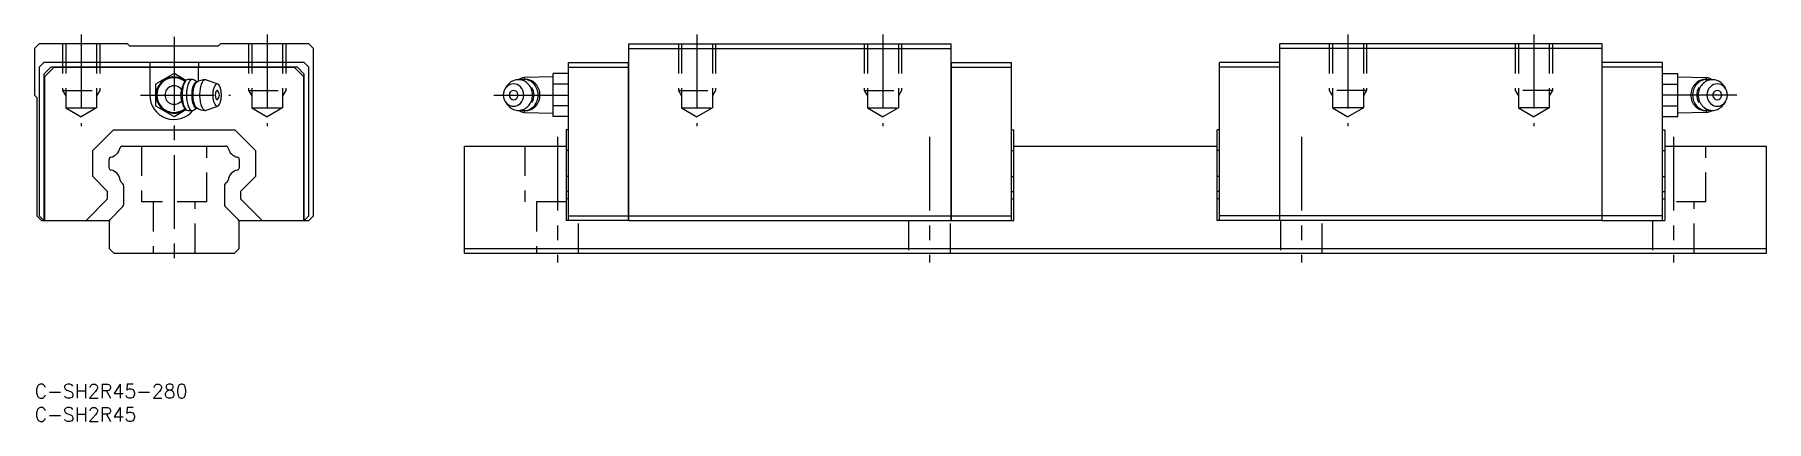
# Model space of a CAD drawing. Extents: x 0 to 372, y -8 to 75.
import ezdxf

# ---------------------------------------------------------------- set-up
doc = ezdxf.new("R2010")
doc.units = 0
doc.header["$LTSCALE"] = 0.5
doc.linetypes.add('CENTER', pattern=[50.8, 31.75, -6.35, 6.35, -6.35])
doc.linetypes.add('DASHED', pattern=[19.05, 12.7, -6.35])
doc.layers.get('0').update_dxf_attribs({"linetype": 'CONTINUOUS'})
doc.layers.add('CENTER', color=1, linetype='CENTER')
doc.styles.get("Standard").update_dxf_attribs({"font": 'txt.shx', "height": 3, "bigfont": 'bigfont.shx'})

# ---------------------------------------------------------------- blocks, each defined once
blk = doc.blocks.new('*U36')
at = {"color": 7, "linetype": 'CONTINUOUS'}
blk.add_text('C-SH2R45-280', height=3, dxfattribs=at).set_placement((0, -3))
blk = doc.blocks.new('*U37')
at = {"color": 7, "linetype": 'CONTINUOUS'}
blk.add_text('C-SH2R45', height=3, dxfattribs=at).set_placement((0, -8))

msp = doc.modelspace()

# ---------------------------------------------------------------- linework, layer by layer
at = {"color": 7, "linetype": 'CONTINUOUS'}
for p, q in [((1, 73.21), (0, 72.21)), ((0, 72.21), (0, 62.21)), ((20, 73.21), (1, 73.21)), ((20.5, 72.71), (20, 73.21)), ((39.5, 72.71), (20.5, 72.71)), ((40, 73.21), (39.5, 72.71)), ((59, 73.21), (40, 73.21)), ((60, 72.21), (59, 73.21)), ((60, 36.21), (60, 72.21)), ((127.79, 73.21), (197.09, 73.21)), ((127.79, 35.21), (127.79, 73.21)), ((127.79, 72.21), (197.09, 72.21)), ((197.09, 35.21), (197.09, 73.21)), ((337.09, 73.21), (267.79, 73.21)), ((267.79, 35.21), (267.79, 73.21)), ((337.09, 72.21), (267.79, 72.21)), ((337.09, 35.21), (337.09, 73.21)), ((2, 69.21), (1, 68.21)), ((1, 68.21), (1, 36.21)), ((58, 69.21), (2, 69.21)), ((2, 66.71), (3.5, 68.21)), ((4.1, 68.11), (2.1, 66.11)), ((56.5, 68.21), (3.5, 68.21)), ((55.9, 68.11), (4.1, 68.11)), ((24.75, 69.21), (24.75, 68.21)), ((24.75, 68.11), (24.75, 62.21)), ((35.25, 69.21), (35.25, 68.21)), ((35.25, 65.18), (35.25, 68.11)), ((57.9, 66.11), (55.9, 68.11)), ((56.5, 68.21), (58, 66.71)), ((59, 68.21), (58, 69.21)), ((59, 36.21), (59, 68.21)), ((114.79, 69.21), (127.74, 69.21)), ((114.79, 35.21), (114.79, 69.21)), ((114.79, 68.21), (127.74, 68.21)), ((127.74, 35.21), (127.74, 69.21)), ((127.79, 69.16), (127.74, 69.16)), ((127.79, 68.19), (127.74, 68.19)), ((197.09, 69.16), (197.14, 69.16)), ((197.09, 68.19), (197.14, 68.19)), ((197.14, 69.21), (210.09, 69.21)), ((197.14, 69.21), (197.14, 35.21)), ((197.14, 68.21), (210.09, 68.21)), ((210.09, 35.21), (210.09, 69.21)), ((254.79, 35.21), (254.79, 69.21)), ((267.74, 69.21), (254.79, 69.21)), ((267.74, 68.21), (254.79, 68.21)), ((267.74, 69.21), (267.74, 35.21)), ((267.79, 69.16), (267.74, 69.16)), ((267.79, 68.19), (267.74, 68.19)), ((337.09, 69.16), (337.14, 69.16)), ((337.09, 68.19), (337.14, 68.19)), ((350.09, 69.21), (337.14, 69.21)), ((337.14, 35.21), (337.14, 69.21)), ((350.09, 68.21), (337.14, 68.21)), ((350.09, 35.21), (350.09, 69.21)), ((2, 66.71), (2, 35.21)), ((2.1, 66.11), (2.1, 35.21)), ((30, 66.83), (26, 64.52)), ((26, 64.52), (26, 59.9)), ((32.55, 65.35), (30, 66.83)), ((32.29, 65.04), (32.52, 65.32)), ((33.93, 65.56), (33.05, 65.56)), ((34.95, 65.01), (34.22, 65.47)), ((34.95, 65.01), (34.85, 65.01)), ((36.92, 65.48), (39.37, 64.59)), ((57.9, 35.21), (57.9, 66.11)), ((58, 35.21), (58, 66.71)), ((101.58, 64.16), (101.22, 63.62)), ((105.58, 65.56), (105.2, 65.56)), ((111.49, 66.11), (105.34, 65.95)), ((105.34, 65.56), (105.34, 65.95)), ((114.79, 66.83), (111.49, 66.83)), ((111.49, 57.59), (111.49, 66.83)), ((114.79, 64.52), (111.49, 64.52)), ((350.09, 66.83), (353.39, 66.83)), ((350.09, 64.52), (353.39, 64.52)), ((353.39, 57.59), (353.39, 66.83)), ((353.39, 66.11), (359.54, 65.95)), ((359.29, 65.56), (359.68, 65.56)), ((359.54, 65.56), (359.54, 65.95)), ((363.3, 64.16), (363.66, 63.62)), ((0, 62.21), (0.5, 61.71)), ((0.5, 61.71), (0.5, 36.21)), ((26, 59.9), (30, 57.59)), ((36.92, 58.94), (39.37, 59.83)), ((101.22, 60.8), (101.58, 60.26)), ((114.79, 59.9), (111.49, 59.9)), ((350.09, 59.9), (353.39, 59.9)), ((363.66, 60.8), (363.3, 60.26)), ((30, 57.59), (32.55, 59.07)), ((32.29, 59.38), (32.52, 59.1)), ((33.05, 58.86), (33.93, 58.86)), ((34.95, 59.41), (34.22, 58.95)), ((34.85, 59.41), (34.95, 59.41)), ((105.2, 58.86), (105.59, 58.86)), ((105.34, 58.47), (105.34, 58.86)), ((105.34, 58.47), (111.49, 58.31)), ((114.79, 57.59), (111.49, 57.59)), ((350.09, 57.59), (353.39, 57.59)), ((359.54, 58.47), (353.39, 58.31)), ((359.68, 58.86), (359.29, 58.86)), ((359.54, 58.47), (359.54, 58.86)), ((12.5, 50.26), (16.95, 54.71)), ((16.95, 54.71), (43.05, 54.71)), ((43.05, 54.71), (47.5, 50.26)), ((114.29, 54.71), (114.29, 35.21)), ((114.79, 54.71), (114.29, 54.71)), ((210.09, 54.71), (210.59, 54.71)), ((210.59, 35.21), (210.59, 54.71)), ((254.79, 54.71), (254.29, 54.71)), ((254.29, 35.21), (254.29, 54.71)), ((350.09, 54.71), (350.59, 54.71)), ((350.59, 54.71), (350.59, 35.21)), ((12.5, 44.66), (12.5, 50.26)), ((18.86, 51.21), (41.14, 51.21)), ((47.5, 50.26), (47.5, 44.66)), ((92.44, 51.21), (114.29, 51.21)), ((92.44, 28.21), (92.44, 51.21)), ((114.79, 50.26), (114.29, 50.26)), ((210.09, 50.26), (210.59, 50.26)), ((210.59, 51.21), (254.29, 51.21)), ((254.79, 50.26), (254.29, 50.26)), ((350.09, 50.26), (350.59, 50.26)), ((350.59, 51.21), (372.44, 51.21)), ((372.44, 28.21), (372.44, 51.21)), ((16, 46.56), (16, 48.36)), ((44, 48.36), (44, 46.56)), ((15.7, 41.46), (12.5, 44.66)), ((15.7, 39.86), (15.7, 41.46)), ((18.99, 43.12), (18.54, 43.57)), ((19.2, 38.7), (19.2, 42.62)), ((40.8, 42.62), (40.8, 38.7)), ((41.46, 43.57), (41.01, 43.12)), ((47.5, 44.66), (44.3, 41.46)), ((44.3, 41.46), (44.3, 39.86)), ((114.79, 44.66), (114.29, 44.66)), ((114.79, 41.46), (114.29, 41.46)), ((210.09, 44.66), (210.59, 44.66)), ((210.09, 41.46), (210.59, 41.46)), ((254.79, 44.66), (254.29, 44.66)), ((254.79, 41.46), (254.29, 41.46)), ((350.09, 44.66), (350.59, 44.66)), ((350.09, 41.46), (350.59, 41.46)), ((11.05, 35.21), (15.7, 39.86)), ((16.21, 35.42), (18.99, 38.21)), ((41.01, 38.21), (43.79, 35.42)), ((44.3, 39.86), (48.95, 35.21)), ((114.79, 39.86), (114.29, 39.86)), ((210.09, 39.86), (210.59, 39.86)), ((254.79, 39.86), (254.29, 39.86)), ((350.09, 39.86), (350.59, 39.86)), ((0.5, 36.21), (1.5, 35.21)), ((1, 36.21), (2, 35.21)), ((1.5, 35.21), (16.06, 35.21)), ((16, 34.92), (16, 29.21)), ((43.94, 35.21), (59, 35.21)), ((44, 29.21), (44, 34.92)), ((58, 35.21), (59, 36.21)), ((59, 35.21), (60, 36.21)), ((127.74, 35.21), (114.29, 35.21)), ((114.79, 36.21), (127.74, 36.21)), ((127.79, 36.23), (127.74, 36.23)), ((127.79, 35.26), (127.74, 35.26)), ((127.79, 36.21), (197.09, 36.21)), ((127.79, 35.21), (197.09, 35.21)), ((197.09, 36.23), (197.14, 36.23)), ((197.09, 35.26), (197.14, 35.26)), ((197.14, 36.21), (210.09, 36.21)), ((197.14, 35.21), (210.59, 35.21)), ((267.74, 35.21), (254.29, 35.21)), ((267.74, 36.21), (254.79, 36.21)), ((267.79, 36.23), (267.74, 36.23)), ((267.79, 35.26), (267.74, 35.26)), ((337.09, 36.21), (267.79, 36.21)), ((337.09, 35.21), (267.79, 35.21)), ((337.09, 36.23), (337.14, 36.23)), ((337.09, 35.26), (337.14, 35.26)), ((350.09, 36.21), (337.14, 36.21)), ((337.14, 35.21), (350.59, 35.21)), ((16, 29.21), (17, 28.21)), ((17, 28.21), (43, 28.21)), ((43, 28.21), (44, 29.21)), ((92.44, 29.21), (372.44, 29.21)), ((92.44, 28.21), (372.44, 28.21))]:
    msp.add_line(p, q, dxfattribs=at)
at = {"color": 3, "linetype": 'DASHED'}
for p, q in [((6, 73.21), (6, 63.21)), ((6.68, 73.21), (6.68, 59.46)), ((13.32, 73.21), (13.32, 59.46)), ((14, 73.21), (14, 63.21)), ((46, 73.21), (46, 63.21)), ((46.68, 73.21), (46.68, 59.46)), ((53.32, 73.21), (53.32, 59.46)), ((54, 73.21), (54, 63.21)), ((138.44, 73.21), (138.44, 63.21)), ((139.11, 73.21), (139.11, 59.46)), ((145.76, 73.21), (145.76, 59.46)), ((146.44, 73.21), (146.44, 63.21)), ((178.44, 73.21), (178.44, 63.21)), ((179.11, 73.21), (179.11, 59.46)), ((185.76, 73.21), (185.76, 59.46)), ((186.44, 73.21), (186.44, 63.21)), ((278.44, 73.21), (278.44, 63.21)), ((279.11, 73.21), (279.11, 59.46)), ((285.76, 73.21), (285.76, 59.46)), ((286.44, 73.21), (286.44, 63.21)), ((318.44, 73.21), (318.44, 63.21)), ((319.11, 73.21), (319.11, 59.46)), ((325.76, 73.21), (325.76, 59.46)), ((326.44, 73.21), (326.44, 63.21)), ((6, 63.21), (14, 63.21)), ((6, 63.21), (6.68, 62.04)), ((14, 63.21), (13.32, 62.04)), ((46, 63.21), (54, 63.21)), ((46, 63.21), (46.68, 62.04)), ((54, 63.21), (53.32, 62.04)), ((138.44, 63.21), (146.44, 63.21)), ((138.44, 63.21), (139.11, 62.04)), ((146.44, 63.21), (145.76, 62.04)), ((178.44, 63.21), (186.44, 63.21)), ((178.44, 63.21), (179.11, 62.04)), ((186.44, 63.21), (185.76, 62.04)), ((286.44, 63.21), (278.44, 63.21)), ((278.44, 63.21), (279.11, 62.04)), ((286.44, 63.21), (285.76, 62.04)), ((326.44, 63.21), (318.44, 63.21)), ((318.44, 63.21), (319.11, 62.04)), ((326.44, 63.21), (325.76, 62.04)), ((6.68, 59.46), (13.32, 59.46)), ((6.68, 59.46), (10, 57.54)), ((13.32, 59.46), (10, 57.54)), ((46.68, 59.46), (53.32, 59.46)), ((46.68, 59.46), (50, 57.54)), ((53.32, 59.46), (50, 57.54)), ((139.11, 59.46), (145.76, 59.46)), ((139.11, 59.46), (142.44, 57.54)), ((145.76, 59.46), (142.44, 57.54)), ((179.11, 59.46), (185.76, 59.46)), ((179.11, 59.46), (182.44, 57.54)), ((185.76, 59.46), (182.44, 57.54)), ((285.76, 59.46), (279.11, 59.46)), ((279.11, 59.46), (282.44, 57.54)), ((285.76, 59.46), (282.44, 57.54)), ((325.76, 59.46), (319.11, 59.46)), ((319.11, 59.46), (322.44, 57.54)), ((325.76, 59.46), (322.44, 57.54)), ((23, 51.21), (23, 39.21)), ((37, 39.21), (37, 51.21)), ((105.44, 51.21), (105.44, 39.21)), ((359.44, 39.21), (359.44, 51.21)), ((37, 39.21), (23, 39.21)), ((25.5, 39.21), (25.5, 28.21)), ((34.5, 28.21), (34.5, 39.21)), ((114.29, 39.21), (105.44, 39.21)), ((107.94, 39.21), (107.94, 28.21)), ((359.44, 39.21), (350.59, 39.21)), ((356.94, 28.21), (356.94, 39.21)), ((116.94, 28.21), (116.94, 35.21)), ((187.94, 35.21), (187.94, 28.21)), ((196.94, 28.21), (196.94, 35.21)), ((267.94, 35.21), (267.94, 28.21)), ((276.94, 28.21), (276.94, 35.21)), ((347.94, 35.21), (347.94, 28.21))]:
    msp.add_line(p, q, dxfattribs=at)
at = {"color": 7, "linetype": 'CONTINUOUS'}
for centre, radius, start, end in [((30, 62.21), 3.9, 50.9718, 309.0282), ((30, 62.21), 3.74, 51.0329, 308.9671), ((30, 62.21), 1.98, 38.259, 321.741), ((35.49, 62.21), 4.12, 162.6982, 197.3018), ((39.42, 61.1), 8.2, 155.5597, 163.4295), ((38.25, 62.43), 6.52, 160.718, 176.1614), ((33.88, 63.69), 2.09, 139.5538, 157.3697), ((34.24, 63.83), 2.27, 139.598, 160.8002), ((33.04, 64.88), 0.68, 89.8146, 141.4349), ((39.01, 62.49), 6.35, 163.1981, 173.801), ((35.82, 63.5), 3, 146.419, 163.9372), ((34.1, 64.68), 0.918, 109.5055, 148.4502), ((33.93, 65.01), 0.551, 57.5252, 104.1804), ((38.78, 62.48), 4.99, 160.0114, 176.868), ((40.07, 62.32), 6.05, 166.8119, 176.1003), ((35.89, 63.56), 1.9, 139.598, 160.8002), ((37.5, 62.95), 3.41, 153.6234, 167.265), ((34.89, 64.44), 0.569, 93.4944, 141.4349), ((35.57, 63.94), 1.24, 128.03, 154.984), ((36.69, 62.22), 3.29, 89.1369, 124.9824), ((42.58, 62.34), 7.09, 166.5793, 176.0477), ((39.5, 63.11), 3.92, 152.982, 167.0658), ((37.25, 64.3), 1.38, 126.0403, 154.4616), ((36.74, 64.99), 0.519, 70.0924, 125.2235), ((43.41, 62.32), 5.09, 166.0541, 175.9315), ((41.1, 62.92), 2.69, 151.4947, 166.6232), ((39.52, 63.81), 0.885, 121.2698, 153.2617), ((39.24, 64.24), 0.371, 61.134, 118.866), ((38.96, 63.81), 0.885, 26.7383, 58.7302), ((37.38, 62.92), 2.69, 13.3768, 28.5053), ((35.06, 62.32), 5.09, 4.0685, 13.9459), ((103.32, 62.21), 2.53, 134.7224, 225.2776), ((103.01, 62.52), 2.09, 45.5005, 134.4995), ((104.2, 62.4), 3.16, 123.7997, 146.1384), ((104.06, 62.6), 2.91, 100.3514, 123.7661), ((104.04, 62.69), 2.82, 76.348, 100.2493), ((105.39, 63.95), 2, 91.5, 128.7532), ((102.69, 62.21), 2.53, 314.7224, 45.2776), ((105.2, 62.62), 2.94, 80.5353, 103.929), ((104.01, 62.58), 2.94, 52.9859, 76.2524), ((105.58, 62.62), 2.94, 53.8898, 89.8488), ((105.19, 62.62), 2.95, 57.3307, 80.285), ((103.85, 62.37), 3.2, 30.981, 52.964), ((103.63, 62.23), 3.46, 10.1721, 31.0278), ((105.06, 62.41), 3.19, 35.5149, 57.2955), ((104.43, 62.21), 2.98, 327.435, 32.5652), ((105.4, 62.38), 3.23, 31.5185, 53.9499), ((104.83, 62.25), 3.46, 14.9361, 35.548), ((105.17, 62.24), 3.51, 10.3156, 31.5664), ((359.7, 62.24), 3.51, 148.4336, 169.6844), ((360.04, 62.25), 3.46, 144.452, 165.0639), ((359.47, 62.38), 3.23, 126.0501, 148.4815), ((359.82, 62.41), 3.19, 122.7045, 144.4851), ((360.45, 62.21), 2.98, 147.4348, 212.565), ((359.3, 62.62), 2.94, 90.1512, 126.1102), ((361.25, 62.23), 3.46, 148.9722, 169.8279), ((359.69, 62.62), 2.95, 99.715, 122.6693), ((361.03, 62.37), 3.2, 127.036, 149.019), ((360.87, 62.58), 2.94, 103.7476, 127.0141), ((359.68, 62.62), 2.94, 76.071, 99.4647), ((359.48, 63.95), 2, 51.2468, 88.5), ((362.19, 62.21), 2.53, 134.7224, 225.2776), ((360.84, 62.69), 2.82, 79.7507, 103.652), ((361.87, 62.52), 2.09, 45.5005, 134.4995), ((360.82, 62.6), 2.91, 56.2339, 79.6486), ((360.68, 62.4), 3.16, 33.8616, 56.2003), ((361.55, 62.21), 2.53, 314.7224, 45.2776), ((30, 62.21), 5.25, 180, 320.5885), ((39.42, 63.32), 8.2, 196.5705, 204.4403), ((40.4, 62.21), 8.68, 175.683, 184.317), ((38.25, 61.99), 6.52, 183.8386, 199.282), ((33.88, 60.73), 2.09, 202.6303, 220.4462), ((34.24, 60.59), 2.27, 199.1998, 220.402), ((41.22, 62.21), 8.58, 173.5184, 186.4816), ((39.01, 61.93), 6.35, 186.199, 196.8019), ((35.82, 60.92), 3, 196.0628, 213.581), ((41.04, 62.21), 7.26, 175.683, 184.317), ((38.78, 61.94), 4.99, 183.132, 199.9886), ((41.27, 62.21), 7.26, 175.8885, 184.1115), ((40.07, 62.1), 6.05, 183.8997, 193.1881), ((35.89, 60.86), 1.9, 199.1998, 220.402), ((37.5, 61.47), 3.41, 192.735, 206.3766), ((34.89, 59.98), 0.569, 218.5651, 266.5056), ((35.57, 60.48), 1.24, 205.016, 231.97), ((44.04, 62.21), 8.56, 175.825, 184.175), ((42.58, 62.08), 7.09, 183.9523, 193.4207), ((39.5, 61.31), 3.92, 192.9342, 207.018), ((44.54, 62.21), 6.22, 175.683, 184.317), ((43.41, 62.1), 5.09, 184.0685, 193.9459), ((41.1, 61.5), 2.69, 193.3768, 208.5053), ((39.52, 60.61), 0.885, 206.7383, 238.7302), ((41.42, 62.21), 2.56, 173.7782, 186.2218), ((40.8, 62.29), 1.94, 164.0092, 174.023), ((40.8, 62.13), 1.94, 185.977, 195.9908), ((39.88, 62.56), 0.977, 148.743, 164.6112), ((39.88, 61.86), 0.977, 195.3888, 211.257), ((39.32, 62.91), 0.321, 116.9113, 150.4592), ((39.32, 61.51), 0.321, 209.5408, 243.0887), ((39.24, 60.18), 0.371, 241.134, 298.866), ((39.24, 63.06), 0.155, 58.6993, 113.8023), ((39.24, 61.36), 0.155, 246.1977, 301.3007), ((38.4, 62.21), 1.34, 313.2338, 46.7662), ((38.96, 60.61), 0.885, 301.2698, 333.2617), ((37.38, 61.5), 2.69, 331.4947, 346.6232), ((35.06, 62.1), 5.09, 346.0541, 355.9315), ((33.94, 62.21), 6.22, 355.683, 4.317), ((103.01, 61.9), 2.09, 225.5005, 314.4995), ((104.2, 62.02), 3.15, 213.8629, 236.2875), ((103.14, 62.21), 1.06, 134.7224, 225.2776), ((103.01, 62.34), 0.872, 45.5005, 134.4995), ((103.01, 62.08), 0.872, 225.5005, 314.4995), ((102.87, 62.21), 1.06, 314.7224, 45.2776), ((103.85, 62.05), 3.2, 307.1224, 329.1003), ((103.63, 62.19), 3.46, 329.0534, 349.9059), ((105.06, 62.01), 3.19, 302.7045, 324.4851), ((103.53, 62.21), 3.55, 349.7879, 10.29), ((105.4, 62.04), 3.23, 306.0501, 328.4815), ((104.83, 62.17), 3.46, 324.452, 345.0638), ((105.17, 62.18), 3.51, 328.4336, 349.6844), ((104.69, 62.21), 3.61, 344.994, 15.006), ((105.06, 62.21), 3.62, 349.6015, 10.3985), ((359.81, 62.21), 3.62, 169.6015, 190.3985), ((359.7, 62.18), 3.51, 190.3156, 211.5664), ((360.19, 62.21), 3.61, 164.994, 195.006), ((360.04, 62.17), 3.46, 194.9362, 215.548), ((359.47, 62.04), 3.23, 211.5185, 233.9499), ((359.82, 62.01), 3.19, 215.5149, 237.2955), ((361.34, 62.21), 3.55, 169.71, 190.2121), ((361.25, 62.19), 3.46, 190.0941, 210.9466), ((361.03, 62.05), 3.2, 210.8997, 232.8776), ((361.87, 61.9), 2.09, 225.5005, 314.4995), ((362, 62.21), 1.06, 134.7224, 225.2776), ((361.87, 62.34), 0.872, 45.5005, 134.4995), ((361.87, 62.08), 0.872, 225.5005, 314.4995), ((360.68, 62.02), 3.15, 303.7125, 326.1371), ((361.74, 62.21), 1.06, 314.7224, 45.2776), ((33.04, 59.54), 0.68, 218.5651, 270.1854), ((34.1, 59.74), 0.918, 211.5498, 250.4945), ((33.93, 59.41), 0.551, 255.8196, 302.4748), ((36.69, 62.2), 3.29, 235.0186, 270.862), ((37.25, 60.12), 1.38, 205.5384, 233.9597), ((36.74, 59.43), 0.519, 234.7765, 289.9076), ((104.06, 61.82), 2.91, 236.3214, 259.7399), ((104.04, 61.73), 2.82, 259.8421, 283.7431), ((105.39, 60.47), 2, 231.2468, 268.5), ((105.2, 61.8), 2.94, 256.0709, 279.4649), ((104.01, 61.84), 2.94, 283.8385, 307.1008), ((105.58, 61.8), 2.94, 270.1167, 306.1107), ((105.19, 61.8), 2.95, 279.715, 302.6693), ((359.3, 61.8), 2.94, 233.8893, 269.8833), ((359.69, 61.8), 2.95, 237.3307, 260.285), ((360.87, 61.84), 2.94, 232.8992, 256.1615), ((359.68, 61.8), 2.94, 260.5351, 283.9291), ((359.48, 60.47), 2, 271.5, 308.7532), ((360.84, 61.73), 2.82, 256.2569, 280.1579), ((360.82, 61.82), 2.91, 280.2601, 303.6786), ((16.5, 48.36), 0.5, 100.6551, 180), ((15.95, 51.26), 2.45, 280.6551, 349.2659), ((18.86, 50.71), 0.5, 90, 169.2659), ((41.14, 50.71), 0.5, 10.7341, 90), ((44.05, 51.26), 2.45, 190.7341, 259.3449), ((43.5, 48.36), 0.5, 0, 79.3449), ((16.5, 46.56), 0.5, 180, 259.3449), ((15.95, 43.66), 2.45, 5.1491, 79.3449), ((44.05, 43.66), 2.45, 100.6551, 174.8509), ((43.5, 46.56), 0.5, 280.6551, 0), ((18.9, 43.92), 0.5, 185.1491, 225), ((18.5, 42.62), 0.7, 0, 45), ((41.5, 42.62), 0.7, 135, 180), ((41.1, 43.92), 0.5, 315, 354.8509), ((18.5, 38.7), 0.7, 315, 0), ((41.5, 38.7), 0.7, 180, 225), ((16.7, 34.92), 0.7, 135, 180), ((43.3, 34.92), 0.7, 0, 45)]:
    msp.add_arc(centre, radius, start, end, dxfattribs=at)
at = {"layer": 'CENTER', "color": 1, "linetype": 'CENTER'}
for p, q in [((10, 75.21), (10, 55.54)), ((30, 74.71), (30, 26.21)), ((50, 75.21), (50, 55.54)), ((142.44, 75.21), (142.44, 55.54)), ((182.44, 75.21), (182.44, 55.54)), ((282.44, 75.21), (282.44, 55.54)), ((322.44, 75.21), (322.44, 55.54)), ((22.75, 62.21), (42.16, 62.21)), ((98.79, 62.21), (116.79, 62.21)), ((366.09, 62.21), (348.09, 62.21)), ((112.44, 53.21), (112.44, 26.21)), ((192.44, 53.21), (192.44, 26.21)), ((272.44, 53.21), (272.44, 26.21)), ((352.44, 53.21), (352.44, 26.21))]:
    msp.add_line(p, q, dxfattribs=at)

# ---------------------------------------------------------------- block references
at = {"color": 7, "linetype": 'CONTINUOUS'}
for name in ['*U36', '*U37']:
    msp.add_blockref(name, (0, 0), dxfattribs=at)

doc.saveas('drawing.dxf')
